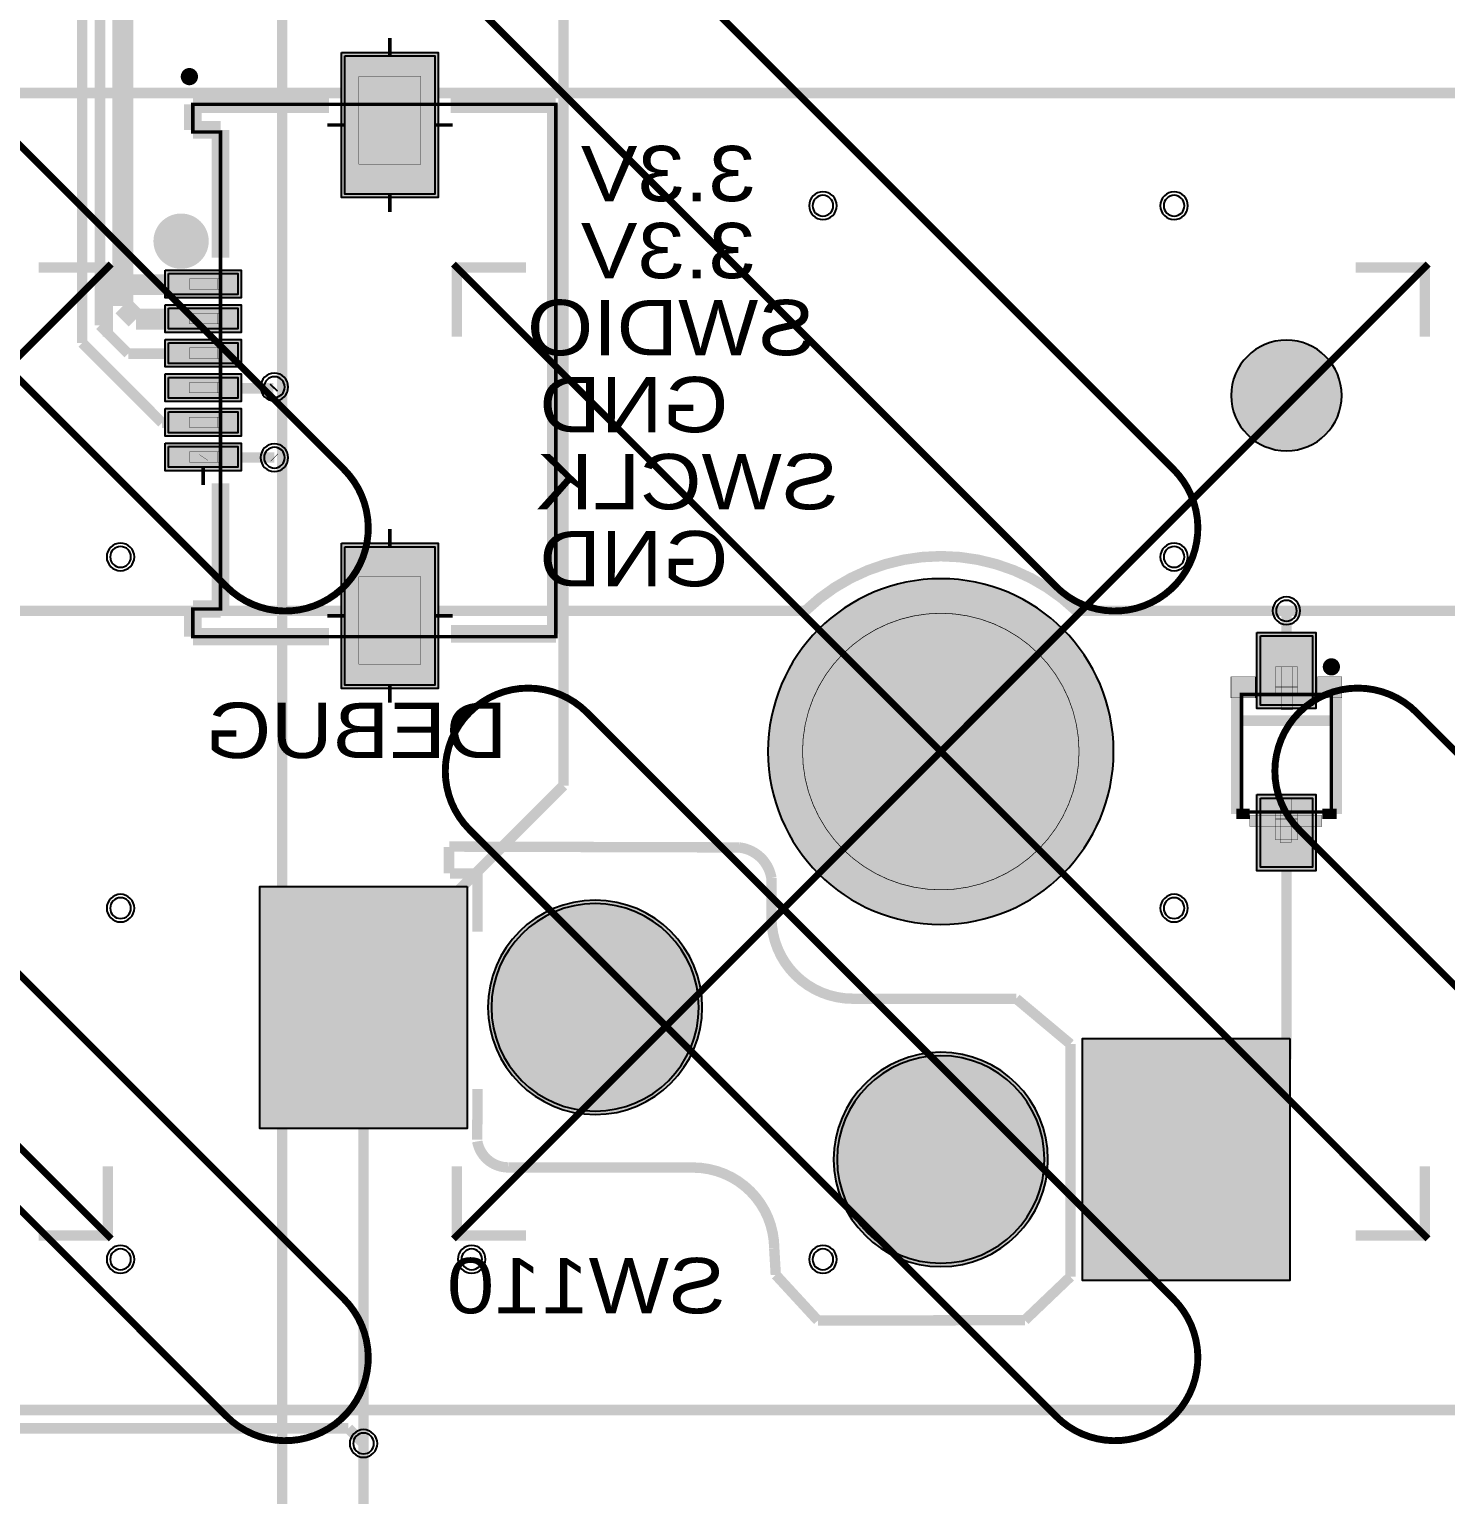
# Model space of a CAD drawing. Header units: millimetres. Extents: x -3 to 238, y -92 to 6.
# Drawn here: x 186.84 to 207.33, y -49.32 to -28.13 of the extents above; entities that cross this region are included whole.
import ezdxf
from ezdxf.enums import TextEntityAlignment as Align

# ---------------------------------------------------------------- set-up
doc = ezdxf.new("R2010")
doc.units = ezdxf.units.MM
doc.header["$MEASUREMENT"] = 0
for name, color, linetype, true_color in [('Bottom-Layer', 7, 'Continuous', 0x0000ff), ('Bottom-Paste-Mask-Layer', 7, 'Continuous', 0x800000), ('Bottom-Silkscreen-Layer', 7, 'Continuous', 0x66cc33), ('Bottom-Solder-Mask-Layer', 7, 'Continuous', 0xaa00ff), ('Component-Marking-Layer', 7, 'Continuous', 0x66ffcc), ('Component-Shape-Layer', 7, 'Continuous', 0x00cccc), ('Document-Layer', 7, 'Continuous', 0xffffff), ('F.Adhes', 7, 'Continuous', 0x9069e9), ('Hole-Layer', 7, 'Continuous', 0x222222), ('Multi-Layer', 7, 'Continuous', 0xc0c0c0), ('Pin-Floating-Layer', 7, 'Continuous', 0xff99ff), ('Pin-Soldering-Layer', 7, 'Continuous', 0xcc9999), ('Top-Layer', 7, 'Continuous', 0xff0000), ('Top-Paste-Mask-Layer', 7, 'Continuous', 0x808080), ('Top-Solder-Mask-Layer', 7, 'Continuous', 0x800080)]:
    doc.layers.add(name, color=color, linetype=linetype, true_color=true_color)
doc.styles.get("Standard").update_dxf_attribs({"font": 'arial.ttf'})

msp = doc.modelspace()

# ---------------------------------------------------------------- hatches: boundary and pattern name
at = {"layer": 'Bottom-Layer'}
for points in [[(191.406, -28.513), (192.706, -28.513), (192.706, -30.513), (191.406, -30.513)], [(188.856, -31.663), (189.856, -31.663), (189.856, -31.963), (188.856, -31.963)], [(188.856, -32.163), (189.856, -32.163), (189.856, -32.463), (188.856, -32.463)], [(204.225, -33.425, 1), (205.825, -33.425, 1)], [(188.856, -32.663), (189.856, -32.663), (189.856, -32.963), (188.856, -32.963)], [(188.856, -33.163), (189.856, -33.163), (189.856, -33.463), (188.856, -33.463)], [(188.856, -33.663), (189.856, -33.663), (189.856, -33.963), (188.856, -33.963)], [(188.856, -34.163), (189.856, -34.163), (189.856, -34.463), (188.856, -34.463)], [(191.406, -35.613), (192.706, -35.613), (192.706, -37.613), (191.406, -37.613)], [(197.525, -38.575, 1), (202.525, -38.575, 1)], [(204.65, -36.902), (205.4, -36.902), (205.4, -37.902), (204.65, -37.902)], [(204.65, -39.248), (205.4, -39.248), (205.4, -40.248), (204.65, -40.248)], [(193.175, -40.525), (193.175, -44.025), (190.175, -44.025), (190.175, -40.525)], [(193.475, -42.275, 1), (196.575, -42.275, 1)], [(205.075, -42.725), (205.075, -46.225), (202.075, -46.225), (202.075, -42.725)], [(198.475, -44.475, 1), (201.575, -44.475, 1)]]:
    msp.add_hatch(color=256, dxfattribs=at).paths.add_polyline_path(points)
at = {"layer": 'Bottom-Paste-Mask-Layer'}
for points in [[(191.406, -28.513), (192.706, -28.513), (192.706, -30.513), (191.406, -30.513)], [(188.856, -31.663), (189.856, -31.663), (189.856, -31.963), (188.856, -31.963)], [(188.856, -32.163), (189.856, -32.163), (189.856, -32.463), (188.856, -32.463)], [(204.225, -33.425, 1), (205.825, -33.425, 1)], [(188.856, -32.663), (189.856, -32.663), (189.856, -32.963), (188.856, -32.963)], [(188.856, -33.163), (189.856, -33.163), (189.856, -33.463), (188.856, -33.463)], [(188.856, -33.663), (189.856, -33.663), (189.856, -33.963), (188.856, -33.963)], [(188.856, -34.163), (189.856, -34.163), (189.856, -34.463), (188.856, -34.463)], [(191.406, -35.613), (192.706, -35.613), (192.706, -37.613), (191.406, -37.613)], [(197.525, -38.575, 1), (202.525, -38.575, 1)], [(204.65, -36.902), (205.4, -36.902), (205.4, -37.902), (204.65, -37.902)], [(204.65, -39.248), (205.4, -39.248), (205.4, -40.248), (204.65, -40.248)], [(193.175, -40.525), (193.175, -44.025), (190.175, -44.025), (190.175, -40.525)], [(193.475, -42.275, 1), (196.575, -42.275, 1)], [(205.075, -42.725), (205.075, -46.225), (202.075, -46.225), (202.075, -42.725)], [(198.475, -44.475, 1), (201.575, -44.475, 1)]]:
    msp.add_hatch(color=256, dxfattribs=at).paths.add_polyline_path(points)
at = {"layer": 'Bottom-Silkscreen-Layer'}
for points in [[(204.223, -37.8), (204.575, -37.8), (204.575, -37.495), (204.223, -37.495)], [(204.223, -37.8), (204.575, -37.8), (204.575, -37.495), (204.223, -37.495)], [(205.828, -37.8), (205.475, -37.8), (205.475, -37.495), (205.828, -37.495)], [(205.828, -37.8), (205.475, -37.8), (205.475, -37.495), (205.828, -37.495)]]:
    msp.add_hatch(color=256, dxfattribs=at).paths.add_polyline_path(points)
at = {"layer": 'Bottom-Solder-Mask-Layer'}
for points in [[(191.356, -28.463), (192.756, -28.463), (192.756, -30.563), (191.356, -30.563)], [(188.806, -31.613), (189.906, -31.613), (189.906, -32.013), (188.806, -32.013)], [(188.806, -32.113), (189.906, -32.113), (189.906, -32.513), (188.806, -32.513)], [(188.806, -32.613), (189.906, -32.613), (189.906, -33.013), (188.806, -33.013)], [(204.225, -33.425, 1), (205.825, -33.425, 1)], [(188.806, -33.113), (189.906, -33.113), (189.906, -33.513), (188.806, -33.513)], [(188.806, -33.613), (189.906, -33.613), (189.906, -34.013), (188.806, -34.013)], [(188.806, -34.113), (189.906, -34.113), (189.906, -34.513), (188.806, -34.513)], [(191.356, -35.563), (192.756, -35.563), (192.756, -37.663), (191.356, -37.663)], [(197.525, -38.575, 1), (202.525, -38.575, 1)], [(204.599, -36.851), (205.451, -36.851), (205.451, -37.953), (204.599, -37.953)], [(204.599, -39.197), (205.451, -39.197), (205.451, -40.299), (204.599, -40.299)], [(193.175, -40.525), (193.175, -44.025), (190.175, -44.025), (190.175, -40.525)], [(193.475, -42.275, 1), (196.575, -42.275, 1)], [(205.075, -42.725), (205.075, -46.225), (202.075, -46.225), (202.075, -42.725)], [(198.475, -44.475, 1), (201.575, -44.475, 1)]]:
    msp.add_hatch(color=256, dxfattribs=at).paths.add_polyline_path(points)
at = {"layer": 'Component-Marking-Layer'}
for points in [[(189.096, -28.813, 1), (189.216, -28.813, 1)], [(189.096, -28.813, 1), (189.216, -28.813, 1)], [(205.615, -37.35, 1), (205.735, -37.35, 1)], [(205.615, -37.35, 1), (205.735, -37.35, 1)]]:
    msp.add_hatch(color=256, dxfattribs=at).paths.add_polyline_path(points)
at = {"layer": 'Document-Layer'}
for points in [[(204.955, -37.35), (205.111, -37.35), (205.111, -37.974), (204.955, -37.974)], [(204.955, -37.35), (205.111, -37.35), (205.111, -37.974), (204.955, -37.974)], [(204.935, -39.89), (205.091, -39.89), (205.091, -39.266), (204.935, -39.266)], [(204.935, -39.89), (205.091, -39.89), (205.091, -39.266), (204.935, -39.266)], [(204.495, -39.658), (205.535, -39.658), (205.535, -39.502), (204.495, -39.502)], [(204.495, -39.658), (205.535, -39.658), (205.535, -39.502), (204.495, -39.502)]]:
    msp.add_hatch(color=256, dxfattribs=at).paths.add_polyline_path(points)
at = {"layer": 'Hole-Layer'}
for points in [[(204.225, -33.425, 1), (205.825, -33.425, 1)], [(197.525, -38.575, 1), (202.525, -38.575, 1)], [(193.525, -42.275, 1), (196.525, -42.275, 1)], [(198.525, -44.475, 1), (201.525, -44.475, 1)]]:
    msp.add_hatch(color=256, dxfattribs=at).paths.add_polyline_path(points)
at = {"layer": 'Multi-Layer'}
for points in [[(204.225, -33.425, 1), (205.825, -33.425, 1)], [(204.225, -33.425, 1), (205.825, -33.425, 1)], [(204.225, -33.425, 1), (205.825, -33.425, 1)], [(197.525, -38.575, 1), (202.525, -38.575, 1)], [(197.525, -38.575, 1), (202.525, -38.575, 1)], [(197.525, -38.575, 1), (202.525, -38.575, 1)], [(193.475, -42.275, 1), (196.575, -42.275, 1)], [(193.475, -42.275, 1), (196.575, -42.275, 1)], [(193.475, -42.275, 1), (196.575, -42.275, 1)], [(198.475, -44.475, 1), (201.575, -44.475, 1)], [(198.475, -44.475, 1), (201.575, -44.475, 1)], [(198.475, -44.475, 1), (201.575, -44.475, 1)]]:
    msp.add_hatch(color=256, dxfattribs=at).paths.add_polyline_path(points)
at = {"layer": 'Pin-Floating-Layer'}
for points in [[(189.156, -31.738), (189.156, -31.888), (189.611, -31.888), (189.611, -31.738)], [(189.156, -31.738), (189.156, -31.888), (189.611, -31.888), (189.611, -31.738)], [(189.156, -32.238), (189.156, -32.388), (189.611, -32.388), (189.611, -32.238)], [(189.156, -32.238), (189.156, -32.388), (189.611, -32.388), (189.611, -32.238)], [(189.156, -32.738), (189.156, -32.888), (189.611, -32.888), (189.611, -32.738)], [(189.156, -32.738), (189.156, -32.888), (189.611, -32.888), (189.611, -32.738)], [(189.156, -33.238), (189.156, -33.388), (189.611, -33.388), (189.611, -33.238)], [(189.156, -33.238), (189.156, -33.388), (189.611, -33.388), (189.611, -33.238)], [(189.156, -33.738), (189.156, -33.888), (189.611, -33.888), (189.611, -33.738)], [(189.156, -33.738), (189.156, -33.888), (189.611, -33.888), (189.611, -33.738)], [(189.156, -34.238), (189.156, -34.388), (189.611, -34.388), (189.611, -34.238)], [(189.156, -34.238), (189.156, -34.388), (189.611, -34.388), (189.611, -34.238)], [(204.865, -37.76), (205.186, -37.76), (205.186, -37.64), (204.865, -37.64)], [(204.865, -37.76), (205.186, -37.76), (205.186, -37.64), (204.865, -37.64)], [(204.865, -39.56), (205.186, -39.56), (205.186, -39.44), (204.865, -39.44)], [(204.865, -39.56), (205.186, -39.56), (205.186, -39.44), (204.865, -39.44)]]:
    msp.add_hatch(color=256, dxfattribs=at).paths.add_polyline_path(points)
at = {"layer": 'Pin-Soldering-Layer'}
for points in [[(191.606, -28.813), (191.606, -30.078), (192.506, -30.078), (192.506, -28.813)], [(191.606, -28.813), (191.606, -30.078), (192.506, -30.078), (192.506, -28.813)], [(189.156, -31.738), (189.156, -31.888), (189.556, -31.888), (189.556, -31.738)], [(189.156, -31.738), (189.156, -31.888), (189.556, -31.888), (189.556, -31.738)], [(189.156, -32.238), (189.156, -32.388), (189.556, -32.388), (189.556, -32.238)], [(189.156, -32.238), (189.156, -32.388), (189.556, -32.388), (189.556, -32.238)], [(189.156, -32.738), (189.156, -32.888), (189.556, -32.888), (189.556, -32.738)], [(189.156, -32.738), (189.156, -32.888), (189.556, -32.888), (189.556, -32.738)], [(189.156, -33.238), (189.156, -33.388), (189.556, -33.388), (189.556, -33.238)], [(189.156, -33.238), (189.156, -33.388), (189.556, -33.388), (189.556, -33.238)], [(189.156, -33.738), (189.156, -33.888), (189.556, -33.888), (189.556, -33.738)], [(189.156, -33.738), (189.156, -33.888), (189.556, -33.888), (189.556, -33.738)], [(189.156, -34.238), (189.156, -34.388), (189.556, -34.388), (189.556, -34.238)], [(189.156, -34.238), (189.156, -34.388), (189.556, -34.388), (189.556, -34.238)], [(191.606, -36.048), (191.606, -37.313), (192.506, -37.313), (192.506, -36.048)], [(191.606, -36.048), (191.606, -37.313), (192.506, -37.313), (192.506, -36.048)], [(204.865, -37.65), (205.186, -37.65), (205.186, -37.35), (204.865, -37.35)], [(204.865, -37.65), (205.186, -37.65), (205.186, -37.35), (204.865, -37.35)], [(204.865, -39.85), (205.186, -39.85), (205.186, -39.55), (204.865, -39.55)], [(204.865, -39.85), (205.186, -39.85), (205.186, -39.55), (204.865, -39.55)]]:
    msp.add_hatch(color=256, dxfattribs=at).paths.add_polyline_path(points)
at = {"layer": 'Top-Layer'}
for points in [[(204.225, -33.425, 1), (205.825, -33.425, 1)], [(197.525, -38.575, 1), (202.525, -38.575, 1)], [(193.475, -42.275, 1), (196.575, -42.275, 1)], [(198.475, -44.475, 1), (201.575, -44.475, 1)]]:
    msp.add_hatch(color=256, dxfattribs=at).paths.add_polyline_path(points)
at = {"layer": 'Top-Paste-Mask-Layer'}
for points in [[(204.225, -33.425, 1), (205.825, -33.425, 1)], [(197.525, -38.575, 1), (202.525, -38.575, 1)], [(193.475, -42.275, 1), (196.575, -42.275, 1)], [(198.475, -44.475, 1), (201.575, -44.475, 1)]]:
    msp.add_hatch(color=256, dxfattribs=at).paths.add_polyline_path(points)
at = {"layer": 'Top-Solder-Mask-Layer'}
for points in [[(204.225, -33.425, 1), (205.825, -33.425, 1)], [(197.525, -38.575, 1), (202.525, -38.575, 1)], [(193.475, -42.275, 1), (196.575, -42.275, 1)], [(198.475, -44.475, 1), (201.575, -44.475, 1)]]:
    msp.add_hatch(color=256, dxfattribs=at).paths.add_polyline_path(points)

# ---------------------------------------------------------------- linework, layer by layer
at = {"layer": 'Bottom-Layer'}
for points, const_width in [([(187.862, -32.411), (187.862, -16.608)], 0.152), ([(187.605, -32.664), (187.605, -17.024)], 0.152), ([(188.193, -17.136), (188.193, -31.821)], 0.3), ([(194.568, -39.067), (194.568, -26.418)], 0.152), ([(192.056, -28.515), (192.056, -28.256)], 0.0508), ([(191.409, -29.513), (191.15, -29.513)], 0.0508), ([(192.704, -29.513), (192.963, -29.513)], 0.0508), ([(192.056, -30.51), (192.056, -30.769)], 0.0508), ([(189.365, -31.821), (188.193, -31.821)], 0.3), ([(188.193, -32.13), (188.193, -31.821)], 0.3), ([(188.383, -32.321), (188.193, -32.13)], 0.3), ([(189.365, -32.321), (188.383, -32.321)], 0.3), ([(188.271, -32.821), (187.862, -32.411)], 0.152), ([(188.761, -33.821), (187.605, -32.664)], 0.152), ([(189.365, -32.821), (188.271, -32.821)], 0.152), ([(189.365, -33.321), (190.369, -33.321)], 0.152), ([(190.369, -33.321), (190.386, -33.303)], 0.152), ([(189.365, -33.821), (188.761, -33.821)], 0.152), ([(189.365, -34.321), (189.363, -34.324)], 0.152), ([(189.365, -34.321), (190.383, -34.321)], 0.152), ([(190.383, -34.321), (190.386, -34.324)], 0.152), ([(189.356, -34.46), (189.356, -34.719)], 0.0508), ([(192.056, -35.615), (192.056, -35.356)], 0.0508), ([(191.409, -36.613), (191.15, -36.613)], 0.0508), ([(192.704, -36.613), (192.963, -36.613)], 0.0508), ([(205.025, -37.402), (205.025, -36.539)], 0.152), ([(192.056, -37.61), (192.056, -37.869)], 0.0508), ([(191.675, -41.959), (194.568, -39.067)], 0.152), ([(205.025, -39.748), (205.025, -43.025)], 0.152), ([(191.675, -42.275), (191.675, -41.959)], 0.152), ([(191.675, -48.583), (191.675, -42.275)], 0.152), ([(205.025, -43.025), (203.575, -44.475)], 0.152), ([(191.675, -61.325), (191.675, -48.583)], 0.152)]:
    msp.add_lwpolyline(points, dxfattribs=dict(at, const_width=const_width))
for points in [[(191.406, -28.513), (192.706, -28.513), (192.706, -30.513), (191.406, -30.513)], [(188.856, -31.663), (189.856, -31.663), (189.856, -31.963), (188.856, -31.963)], [(188.856, -32.163), (189.856, -32.163), (189.856, -32.463), (188.856, -32.463)], [(188.856, -32.663), (189.856, -32.663), (189.856, -32.963), (188.856, -32.963)], [(188.856, -33.163), (189.856, -33.163), (189.856, -33.463), (188.856, -33.463)], [(188.856, -33.663), (189.856, -33.663), (189.856, -33.963), (188.856, -33.963)], [(188.856, -34.163), (189.856, -34.163), (189.856, -34.463), (188.856, -34.463)], [(191.406, -35.613), (192.706, -35.613), (192.706, -37.613), (191.406, -37.613)], [(204.65, -36.902), (205.4, -36.902), (205.4, -37.902), (204.65, -37.902)], [(204.65, -39.248), (205.4, -39.248), (205.4, -40.248), (204.65, -40.248)], [(193.175, -40.525), (193.175, -44.025), (190.175, -44.025), (190.175, -40.525)], [(205.075, -42.725), (205.075, -46.225), (202.075, -46.225), (202.075, -42.725)]]:
    msp.add_lwpolyline(points, close=True, dxfattribs=at)
msp.add_lwpolyline([(204.225, -33.425, 1), (205.825, -33.425), (205.825, -33.425, 1), (204.225, -33.425)], format="xyb", dxfattribs=at)
for points in [[(197.525, -38.575, 1), (202.525, -38.575, 1)], [(193.475, -42.275, 1), (196.575, -42.275, 1)], [(198.475, -44.475, 1), (201.575, -44.475, 1)]]:
    msp.add_lwpolyline(points, format="xyb", close=True, dxfattribs=at)
at = {"layer": 'Bottom-Paste-Mask-Layer'}
for points in [[(191.406, -28.513), (192.706, -28.513), (192.706, -30.513), (191.406, -30.513)], [(188.856, -31.663), (189.856, -31.663), (189.856, -31.963), (188.856, -31.963)], [(188.856, -32.163), (189.856, -32.163), (189.856, -32.463), (188.856, -32.463)], [(188.856, -32.663), (189.856, -32.663), (189.856, -32.963), (188.856, -32.963)], [(188.856, -33.163), (189.856, -33.163), (189.856, -33.463), (188.856, -33.463)], [(188.856, -33.663), (189.856, -33.663), (189.856, -33.963), (188.856, -33.963)], [(188.856, -34.163), (189.856, -34.163), (189.856, -34.463), (188.856, -34.463)], [(191.406, -35.613), (192.706, -35.613), (192.706, -37.613), (191.406, -37.613)], [(204.65, -36.902), (205.4, -36.902), (205.4, -37.902), (204.65, -37.902)], [(204.65, -39.248), (205.4, -39.248), (205.4, -40.248), (204.65, -40.248)], [(193.175, -40.525), (193.175, -44.025), (190.175, -44.025), (190.175, -40.525)], [(205.075, -42.725), (205.075, -46.225), (202.075, -46.225), (202.075, -42.725)]]:
    msp.add_lwpolyline(points, close=True, dxfattribs=at)
msp.add_lwpolyline([(204.225, -33.425, 1), (205.825, -33.425), (205.825, -33.425, 1), (204.225, -33.425)], format="xyb", dxfattribs=at)
for points in [[(197.525, -38.575, 1), (202.525, -38.575, 1)], [(193.475, -42.275, 1), (196.575, -42.275, 1)], [(198.475, -44.475, 1), (201.575, -44.475, 1)]]:
    msp.add_lwpolyline(points, format="xyb", close=True, dxfattribs=at)
at = {"layer": 'Bottom-Silkscreen-Layer'}
for points, const_width in [([(189.206, -29.583), (189.206, -29.213)], 0.254), ([(189.206, -29.213), (191.175, -29.213)], 0.254), ([(189.206, -29.583), (189.206, -29.213)], 0.254), ([(189.206, -29.213), (191.175, -29.213)], 0.254), ([(192.937, -29.213), (194.456, -29.213)], 0.254), ([(192.937, -29.213), (194.456, -29.213)], 0.254), ([(194.457, -29.214), (194.457, -36.872)], 0.254), ([(194.457, -29.214), (194.457, -36.872)], 0.254), ([(189.606, -29.583), (189.206, -29.583)], 0.254), ([(189.606, -29.583), (189.206, -29.583)], 0.254), ([(189.606, -31.001), (189.606, -29.583)], 0.254), ([(189.606, -31.001), (189.606, -29.583)], 0.254), ([(189.606, -31.432), (189.606, -31.001)], 0.254), ([(189.606, -31.432), (189.606, -31.001)], 0.254), ([(189.606, -35.094), (189.606, -34.694)], 0.254), ([(189.606, -35.094), (189.606, -34.694)], 0.254), ([(189.606, -36.513), (189.606, -35.094)], 0.254), ([(189.606, -36.513), (189.606, -35.094)], 0.254), ([(189.206, -36.913), (189.206, -36.513)], 0.254), ([(189.206, -36.513), (189.606, -36.513)], 0.254), ([(189.206, -36.913), (189.206, -36.513)], 0.254), ([(189.206, -36.513), (189.606, -36.513)], 0.254), ([(191.175, -36.913), (189.206, -36.913)], 0.254), ([(191.175, -36.913), (189.206, -36.913)], 0.254), ([(194.457, -36.872), (192.938, -36.872)], 0.254), ([(194.457, -36.872), (192.938, -36.872)], 0.254), ([(204.299, -37.724), (204.299, -39.476)], 0.152), ([(204.299, -37.724), (204.299, -39.476)], 0.152), ([(205.752, -37.724), (205.752, -39.476)], 0.152), ([(205.752, -37.724), (205.752, -39.476)], 0.152), ([(204.299, -38.128), (205.752, -38.128)], 0.152), ([(204.299, -38.128), (205.752, -38.128)], 0.152), ([(204.299, -39.476), (204.495, -39.476)], 0.152), ([(204.299, -39.476), (204.495, -39.476)], 0.152), ([(205.752, -39.476), (205.545, -39.476)], 0.152), ([(205.752, -39.476), (205.545, -39.476)], 0.152), ([(192.911, -40.337), (192.911, -39.954)], 0.15), ([(192.911, -40.337), (192.911, -39.954)], 0.15), ([(197.104, -39.962), (192.917, -39.95)], 0.15), ([(197.104, -39.962), (192.917, -39.95)], 0.15), ([(193.309, -40.337), (192.927, -40.337)], 0.15), ([(193.309, -40.337), (192.927, -40.337)], 0.15), ([(193.325, -40.337), (193.325, -41.181)], 0.15), ([(193.325, -40.337), (193.325, -41.181)], 0.15), ([(197.575, -40.404), (197.575, -40.975)], 0.15), ([(197.575, -40.404), (197.575, -40.975)], 0.15), ([(201.116, -42.15), (198.75, -42.15)], 0.15), ([(201.116, -42.15), (198.75, -42.15)], 0.15), ([(201.9, -42.806), (201.116, -42.15)], 0.15), ([(201.9, -42.806), (201.116, -42.15)], 0.15), ([(201.9, -42.806), (201.9, -46.171)], 0.15), ([(201.9, -42.806), (201.9, -46.171)], 0.15), ([(193.325, -43.455), (193.319, -44.188)], 0.15), ([(193.325, -43.455), (193.319, -44.188)], 0.15), ([(196.441, -44.592), (193.777, -44.59)], 0.15), ([(196.441, -44.592), (193.777, -44.59)], 0.15), ([(197.616, -45.767), (197.638, -46.144)], 0.15), ([(197.616, -45.767), (197.638, -46.144)], 0.15), ([(197.638, -46.144), (198.247, -46.805)], 0.15), ([(197.638, -46.144), (198.247, -46.805)], 0.15), ([(201.241, -46.8), (201.9, -46.171)], 0.15), ([(201.241, -46.8), (201.9, -46.171)], 0.15), ([(201.241, -46.8), (198.247, -46.805)], 0.15), ([(201.241, -46.8), (198.247, -46.805)], 0.15)]:
    msp.add_lwpolyline(points, dxfattribs=dict(at, const_width=const_width))
at = {"layer": 'Bottom-Silkscreen-Layer', "const_width": 0.254}
msp.add_lwpolyline([(188.814, -31.183, 1), (189.258, -31.183, 1)], format="xyb", close=True, dxfattribs=at)
msp.add_lwpolyline([(188.814, -31.183, 1), (189.258, -31.183, 1)], format="xyb", close=True, dxfattribs=at)
at = {"layer": 'Bottom-Silkscreen-Layer', "const_width": 0.00508}
for points in [[(204.223, -37.8), (204.575, -37.8), (204.575, -37.495), (204.223, -37.495)], [(204.223, -37.8), (204.575, -37.8), (204.575, -37.495), (204.223, -37.495)], [(205.828, -37.8), (205.475, -37.8), (205.475, -37.495), (205.828, -37.495)], [(205.828, -37.8), (205.475, -37.8), (205.475, -37.495), (205.828, -37.495)]]:
    msp.add_lwpolyline(points, close=True, dxfattribs=at)
at = {"layer": 'Bottom-Silkscreen-Layer', "const_width": 0.15}
for points in [[(197.104, -39.962, -0.338), (197.575, -40.404)], [(197.104, -39.962, -0.338), (197.575, -40.404)], [(198.75, -42.15, -0.414), (197.575, -40.975)], [(198.75, -42.15, -0.414), (197.575, -40.975)], [(193.777, -44.59, -0.369), (193.32, -44.214)], [(193.777, -44.59, -0.369), (193.32, -44.214)], [(196.441, -44.592, -0.414), (197.616, -45.767)], [(196.441, -44.592, -0.414), (197.616, -45.767)]]:
    msp.add_lwpolyline(points, format="xyb", dxfattribs=at)
at = {"layer": 'Bottom-Solder-Mask-Layer'}
for points in [[(191.356, -28.463), (192.756, -28.463), (192.756, -30.563), (191.356, -30.563)], [(188.806, -31.613), (189.906, -31.613), (189.906, -32.013), (188.806, -32.013)], [(188.806, -32.113), (189.906, -32.113), (189.906, -32.513), (188.806, -32.513)], [(188.806, -32.613), (189.906, -32.613), (189.906, -33.013), (188.806, -33.013)], [(188.806, -33.113), (189.906, -33.113), (189.906, -33.513), (188.806, -33.513)], [(188.806, -33.613), (189.906, -33.613), (189.906, -34.013), (188.806, -34.013)], [(188.806, -34.113), (189.906, -34.113), (189.906, -34.513), (188.806, -34.513)], [(191.356, -35.563), (192.756, -35.563), (192.756, -37.663), (191.356, -37.663)], [(204.599, -36.851), (205.451, -36.851), (205.451, -37.953), (204.599, -37.953)], [(204.599, -39.197), (205.451, -39.197), (205.451, -40.299), (204.599, -40.299)], [(193.175, -40.525), (193.175, -44.025), (190.175, -44.025), (190.175, -40.525)], [(205.075, -42.725), (205.075, -46.225), (202.075, -46.225), (202.075, -42.725)]]:
    msp.add_lwpolyline(points, close=True, dxfattribs=at)
msp.add_lwpolyline([(204.225, -33.425, 1), (205.825, -33.425), (205.825, -33.425, 1), (204.225, -33.425)], format="xyb", dxfattribs=at)
for points in [[(197.525, -38.575, 1), (202.525, -38.575, 1)], [(193.475, -42.275, 1), (196.575, -42.275, 1)], [(198.475, -44.475, 1), (201.575, -44.475, 1)]]:
    msp.add_lwpolyline(points, format="xyb", close=True, dxfattribs=at)
at = {"layer": 'Component-Marking-Layer', "const_width": 0.129}
for points in [[(189.096, -28.813, 1), (189.216, -28.813, 1)], [(189.096, -28.813, 1), (189.216, -28.813, 1)], [(205.615, -37.35, 1), (205.735, -37.35, 1)], [(205.615, -37.35, 1), (205.735, -37.35, 1)]]:
    msp.add_lwpolyline(points, format="xyb", close=True, dxfattribs=at)
at = {"layer": 'Component-Shape-Layer', "const_width": 0.0508}
for points in [[(194.456, -29.213), (189.206, -29.213), (189.206, -29.613), (189.606, -29.613), (189.606, -36.513), (189.206, -36.513), (189.206, -36.913), (194.456, -36.913)], [(194.456, -29.213), (189.206, -29.213), (189.206, -29.613), (189.606, -29.613), (189.606, -36.513), (189.206, -36.513), (189.206, -36.913), (194.456, -36.913)], [(204.375, -39.45), (205.675, -39.45), (205.675, -37.75), (204.375, -37.75)], [(204.375, -39.45), (205.675, -39.45), (205.675, -37.75), (204.375, -37.75)]]:
    msp.add_lwpolyline(points, close=True, dxfattribs=at)
at = {"layer": 'Document-Layer'}
for points, const_width in [([(190.5, -10), (190.5, -29.05)], 0.15), ([(190.5, -29.05), (190.5, -10)], 0.15), ([(190.5, -10), (190.5, -29.05)], 0.15), ([(190.5, -29.05), (190.5, -10)], 0.15), ([(190.5, -29.05), (171.45, -29.05)], 0.15), ([(171.45, -29.05), (190.5, -29.05)], 0.15), ([(190.5, -29.05), (171.45, -29.05)], 0.15), ([(171.45, -29.05), (190.5, -29.05)], 0.15), ([(209.55, -29.05), (190.5, -29.05)], 0.15), ([(190.5, -29.05), (190.5, -48.1)], 0.15), ([(190.5, -29.05), (209.55, -29.05)], 0.15), ([(190.5, -48.1), (190.5, -29.05)], 0.15), ([(209.55, -29.05), (190.5, -29.05)], 0.15), ([(190.5, -29.05), (190.5, -48.1)], 0.15), ([(190.5, -29.05), (209.55, -29.05)], 0.15), ([(190.5, -48.1), (190.5, -29.05)], 0.15), ([(173.925, -45.624), (188.024, -31.524)], 0.1), ([(173.925, -31.524), (188.024, -45.624)], 0.1), ([(187.975, -31.575), (186.975, -31.575)], 0.15), ([(187.975, -31.575), (186.975, -31.575)], 0.15), ([(187.975, -31.575), (187.975, -32.575)], 0.15), ([(187.975, -31.575), (187.975, -32.575)], 0.15), ([(192.975, -45.624), (207.074, -31.524)], 0.1), ([(192.975, -31.524), (207.074, -45.624)], 0.1), ([(193.025, -31.575), (194.025, -31.575)], 0.15), ([(193.025, -32.575), (193.025, -31.575)], 0.15), ([(193.025, -31.575), (194.025, -31.575)], 0.15), ([(193.025, -32.575), (193.025, -31.575)], 0.15), ([(207.025, -31.575), (206.025, -31.575)], 0.15), ([(207.025, -31.575), (206.025, -31.575)], 0.15), ([(207.025, -31.575), (207.025, -32.575)], 0.15), ([(207.025, -31.575), (207.025, -32.575)], 0.15), ([(187.975, -45.575), (187.975, -44.575)], 0.15), ([(187.975, -45.575), (187.975, -44.575)], 0.15), ([(193.025, -44.575), (193.025, -45.575)], 0.15), ([(193.025, -44.575), (193.025, -45.575)], 0.15), ([(207.025, -45.575), (207.025, -44.575)], 0.15), ([(207.025, -45.575), (207.025, -44.575)], 0.15), ([(186.975, -45.575), (187.975, -45.575)], 0.15), ([(186.975, -45.575), (187.975, -45.575)], 0.15), ([(193.025, -45.575), (194.025, -45.575)], 0.15), ([(193.025, -45.575), (194.025, -45.575)], 0.15), ([(206.025, -45.575), (207.025, -45.575)], 0.15), ([(206.025, -45.575), (207.025, -45.575)], 0.15), ([(190.5, -48.1), (171.45, -48.1)], 0.15), ([(171.45, -48.1), (190.5, -48.1)], 0.15), ([(190.5, -48.1), (171.45, -48.1)], 0.15), ([(171.45, -48.1), (190.5, -48.1)], 0.15), ([(209.55, -48.1), (190.5, -48.1)], 0.15), ([(190.5, -48.1), (190.5, -67.15)], 0.15), ([(190.5, -48.1), (209.55, -48.1)], 0.15), ([(190.5, -67.15), (190.5, -48.1)], 0.15), ([(209.55, -48.1), (190.5, -48.1)], 0.15), ([(190.5, -48.1), (190.5, -67.15)], 0.15), ([(190.5, -48.1), (209.55, -48.1)], 0.15), ([(190.5, -67.15), (190.5, -48.1)], 0.15)]:
    msp.add_lwpolyline(points, dxfattribs=dict(at, const_width=const_width))
for points, const_width in [([(191.392, -34.494), (182.906, -26.009, 1), (181.209, -27.706), (189.694, -36.191, 1)], 0.1), ([(203.392, -34.494), (194.906, -26.009, 1), (193.209, -27.706), (201.694, -36.191, 1)], 0.1), ([(188.836, -31.193, 1), (189.236, -31.193, 1)], 0.4), ([(188.836, -31.193, 1), (189.236, -31.193, 1)], 0.4), ([(191.392, -46.494), (182.906, -38.009, 1), (181.209, -39.706), (189.694, -48.191, 1)], 0.1), ([(203.392, -46.494), (194.906, -38.009, 1), (193.209, -39.706), (201.694, -48.191, 1)], 0.1), ([(215.392, -46.494), (206.906, -38.009, 1), (205.209, -39.706), (213.694, -48.191, 1)], 0.1)]:
    msp.add_lwpolyline(points, format="xyb", close=True, dxfattribs=dict(at, const_width=const_width))
at = {"layer": 'Document-Layer', "const_width": 0.01}
msp.add_lwpolyline([(198.025, -38.575, 1), (202.025, -38.575), (202.025, -38.575, 1), (198.025, -38.575)], format="xyb", dxfattribs=at)
msp.add_lwpolyline([(198.025, -38.575, 1), (202.025, -38.575), (202.025, -38.575, 1), (198.025, -38.575)], format="xyb", dxfattribs=at)
at = {"layer": 'Document-Layer', "const_width": 0.00508}
for points in [[(204.955, -37.35), (205.111, -37.35), (205.111, -37.974), (204.955, -37.974)], [(204.955, -37.35), (205.111, -37.35), (205.111, -37.974), (204.955, -37.974)], [(204.935, -39.89), (205.091, -39.89), (205.091, -39.266), (204.935, -39.266)], [(204.935, -39.89), (205.091, -39.89), (205.091, -39.266), (204.935, -39.266)], [(204.495, -39.658), (205.535, -39.658), (205.535, -39.502), (204.495, -39.502)], [(204.495, -39.658), (205.535, -39.658), (205.535, -39.502), (204.495, -39.502)]]:
    msp.add_lwpolyline(points, close=True, dxfattribs=at)
at = {"layer": 'F.Adhes', "const_width": 0.15}
for points in [[(187.975, -45.575), (187.975, -44.575)], [(187.975, -45.575), (187.975, -44.575)], [(187.975, -45.575), (187.975, -44.575)], [(187.975, -45.575), (187.975, -44.575)], [(193.025, -44.575), (193.025, -45.575)], [(193.025, -45.575), (193.025, -44.575)], [(193.025, -44.575), (193.025, -45.575)], [(193.025, -45.575), (193.025, -44.575)], [(207.025, -45.575), (207.025, -44.575)], [(207.025, -45.575), (207.025, -44.575)], [(207.025, -45.575), (207.025, -44.575)], [(207.025, -45.575), (207.025, -44.575)], [(186.975, -45.575), (187.975, -45.575)], [(186.975, -45.575), (187.975, -45.575)], [(186.975, -45.575), (187.975, -45.575)], [(186.975, -45.575), (187.975, -45.575)], [(193.025, -45.575), (194.025, -45.575)], [(194.025, -45.575), (193.025, -45.575)], [(193.025, -45.575), (194.025, -45.575)], [(194.025, -45.575), (193.025, -45.575)], [(206.025, -45.575), (207.025, -45.575)], [(206.025, -45.575), (207.025, -45.575)], [(206.025, -45.575), (207.025, -45.575)], [(206.025, -45.575), (207.025, -45.575)]]:
    msp.add_lwpolyline(points, dxfattribs=at)
at = {"layer": 'Hole-Layer'}
for points in [[(198.17, -30.68, 1), (198.47, -30.68, 1)], [(203.25, -30.68, 1), (203.55, -30.68, 1)], [(190.236, -33.303, 1), (190.536, -33.303, 1)], [(190.236, -34.324, 1), (190.536, -34.324, 1)], [(188.01, -35.76, 1), (188.31, -35.76, 1)], [(203.25, -35.76, 1), (203.55, -35.76, 1)], [(197.525, -38.575, 1), (202.525, -38.575, 1)], [(204.875, -36.539, 1), (205.175, -36.539, 1)], [(188.01, -40.84, 1), (188.31, -40.84, 1)], [(203.25, -40.84, 1), (203.55, -40.84, 1)], [(188.01, -45.92, 1), (188.31, -45.92, 1)], [(193.09, -45.92, 1), (193.39, -45.92, 1)], [(198.17, -45.92, 1), (198.47, -45.92, 1)], [(191.525, -48.583, 1), (191.825, -48.583, 1)]]:
    msp.add_lwpolyline(points, format="xyb", close=True, dxfattribs=at)
for points in [[(204.225, -33.425, 1), (205.825, -33.425), (205.825, -33.425, 1), (204.225, -33.425)], [(193.525, -42.275, 1), (196.525, -42.275), (196.525, -42.275, 1), (193.525, -42.275)], [(198.525, -44.475, 1), (201.525, -44.475), (201.525, -44.475, 1), (198.525, -44.475)]]:
    msp.add_lwpolyline(points, format="xyb", dxfattribs=at)
at = {"layer": 'Multi-Layer'}
for points in [[(198.12, -30.68, 1), (198.52, -30.68, 1)], [(203.2, -30.68, 1), (203.6, -30.68, 1)], [(190.186, -33.303, 1), (190.586, -33.303, 1)], [(190.186, -34.324, 1), (190.586, -34.324, 1)], [(187.96, -35.76, 1), (188.36, -35.76, 1)], [(203.2, -35.76, 1), (203.6, -35.76, 1)], [(197.525, -38.575, 1), (202.525, -38.575, 1)], [(197.525, -38.575, 1), (202.525, -38.575, 1)], [(197.525, -38.575, 1), (202.525, -38.575, 1)], [(204.825, -36.539, 1), (205.225, -36.539, 1)], [(187.96, -40.84, 1), (188.36, -40.84, 1)], [(203.2, -40.84, 1), (203.6, -40.84, 1)], [(193.475, -42.275, 1), (196.575, -42.275, 1)], [(193.475, -42.275, 1), (196.575, -42.275, 1)], [(193.475, -42.275, 1), (196.575, -42.275, 1)], [(198.475, -44.475, 1), (201.575, -44.475, 1)], [(198.475, -44.475, 1), (201.575, -44.475, 1)], [(198.475, -44.475, 1), (201.575, -44.475, 1)], [(187.96, -45.92, 1), (188.36, -45.92, 1)], [(193.04, -45.92, 1), (193.44, -45.92, 1)], [(198.12, -45.92, 1), (198.52, -45.92, 1)], [(191.475, -48.583, 1), (191.875, -48.583, 1)]]:
    msp.add_lwpolyline(points, format="xyb", close=True, dxfattribs=at)
msp.add_lwpolyline([(204.225, -33.425, 1), (205.825, -33.425), (205.825, -33.425, 1), (204.225, -33.425)], format="xyb", dxfattribs=at)
msp.add_lwpolyline([(204.225, -33.425, 1), (205.825, -33.425), (205.825, -33.425, 1), (204.225, -33.425)], format="xyb", dxfattribs=at)
msp.add_lwpolyline([(204.225, -33.425, 1), (205.825, -33.425), (205.825, -33.425, 1), (204.225, -33.425)], format="xyb", dxfattribs=at)
at = {"layer": 'Pin-Floating-Layer', "const_width": 0.00508}
for points in [[(189.156, -31.738), (189.156, -31.888), (189.611, -31.888), (189.611, -31.738)], [(189.156, -31.738), (189.156, -31.888), (189.611, -31.888), (189.611, -31.738)], [(189.156, -32.238), (189.156, -32.388), (189.611, -32.388), (189.611, -32.238)], [(189.156, -32.238), (189.156, -32.388), (189.611, -32.388), (189.611, -32.238)], [(189.156, -32.738), (189.156, -32.888), (189.611, -32.888), (189.611, -32.738)], [(189.156, -32.738), (189.156, -32.888), (189.611, -32.888), (189.611, -32.738)], [(189.156, -33.238), (189.156, -33.388), (189.611, -33.388), (189.611, -33.238)], [(189.156, -33.238), (189.156, -33.388), (189.611, -33.388), (189.611, -33.238)], [(189.156, -33.738), (189.156, -33.888), (189.611, -33.888), (189.611, -33.738)], [(189.156, -33.738), (189.156, -33.888), (189.611, -33.888), (189.611, -33.738)], [(189.156, -34.238), (189.156, -34.388), (189.611, -34.388), (189.611, -34.238)], [(189.156, -34.238), (189.156, -34.388), (189.611, -34.388), (189.611, -34.238)], [(204.865, -37.76), (205.186, -37.76), (205.186, -37.64), (204.865, -37.64)], [(204.865, -37.76), (205.186, -37.76), (205.186, -37.64), (204.865, -37.64)], [(204.865, -39.56), (205.186, -39.56), (205.186, -39.44), (204.865, -39.44)], [(204.865, -39.56), (205.186, -39.56), (205.186, -39.44), (204.865, -39.44)]]:
    msp.add_lwpolyline(points, close=True, dxfattribs=at)
at = {"layer": 'Pin-Soldering-Layer', "const_width": 0.00508}
for points in [[(191.606, -28.813), (191.606, -30.078), (192.506, -30.078), (192.506, -28.813)], [(191.606, -28.813), (191.606, -30.078), (192.506, -30.078), (192.506, -28.813)], [(189.156, -31.738), (189.156, -31.888), (189.556, -31.888), (189.556, -31.738)], [(189.156, -31.738), (189.156, -31.888), (189.556, -31.888), (189.556, -31.738)], [(189.156, -32.238), (189.156, -32.388), (189.556, -32.388), (189.556, -32.238)], [(189.156, -32.238), (189.156, -32.388), (189.556, -32.388), (189.556, -32.238)], [(189.156, -32.738), (189.156, -32.888), (189.556, -32.888), (189.556, -32.738)], [(189.156, -32.738), (189.156, -32.888), (189.556, -32.888), (189.556, -32.738)], [(189.156, -33.238), (189.156, -33.388), (189.556, -33.388), (189.556, -33.238)], [(189.156, -33.238), (189.156, -33.388), (189.556, -33.388), (189.556, -33.238)], [(189.156, -33.738), (189.156, -33.888), (189.556, -33.888), (189.556, -33.738)], [(189.156, -33.738), (189.156, -33.888), (189.556, -33.888), (189.556, -33.738)], [(189.156, -34.238), (189.156, -34.388), (189.556, -34.388), (189.556, -34.238)], [(189.156, -34.238), (189.156, -34.388), (189.556, -34.388), (189.556, -34.238)], [(191.606, -36.048), (191.606, -37.313), (192.506, -37.313), (192.506, -36.048)], [(191.606, -36.048), (191.606, -37.313), (192.506, -37.313), (192.506, -36.048)], [(204.865, -37.65), (205.186, -37.65), (205.186, -37.35), (204.865, -37.35)], [(204.865, -37.65), (205.186, -37.65), (205.186, -37.35), (204.865, -37.35)], [(204.865, -39.85), (205.186, -39.85), (205.186, -39.55), (204.865, -39.55)], [(204.865, -39.85), (205.186, -39.85), (205.186, -39.55), (204.865, -39.55)]]:
    msp.add_lwpolyline(points, close=True, dxfattribs=at)
at = {"layer": 'Top-Layer'}
msp.add_lwpolyline([(204.225, -33.425, 1), (205.825, -33.425), (205.825, -33.425, 1), (204.225, -33.425)], format="xyb", dxfattribs=at)
at = {"layer": 'Top-Layer', "const_width": 0.152}
msp.add_lwpolyline([(201.985, -36.539, 0.403), (198.066, -36.539)], format="xyb", dxfattribs=at)
at = {"layer": 'Top-Layer'}
for points in [[(197.525, -38.575, 1), (202.525, -38.575, 1)], [(193.475, -42.275, 1), (196.575, -42.275, 1)], [(198.475, -44.475, 1), (201.575, -44.475, 1)]]:
    msp.add_lwpolyline(points, format="xyb", close=True, dxfattribs=at)
at = {"layer": 'Top-Layer', "const_width": 0.152}
for points in [[(185.975, -36.539), (198.066, -36.539)], [(201.985, -36.539), (205.025, -36.539)], [(205.025, -36.539), (217.116, -36.539)], [(210.718, -48.1), (133.758, -48.1)], [(134.194, -48.364), (191.456, -48.364)], [(191.456, -48.364), (191.675, -48.583)]]:
    msp.add_lwpolyline(points, dxfattribs=at)
at = {"layer": 'Top-Paste-Mask-Layer'}
msp.add_lwpolyline([(204.225, -33.425, 1), (205.825, -33.425), (205.825, -33.425, 1), (204.225, -33.425)], format="xyb", dxfattribs=at)
for points in [[(197.525, -38.575, 1), (202.525, -38.575, 1)], [(193.475, -42.275, 1), (196.575, -42.275, 1)], [(198.475, -44.475, 1), (201.575, -44.475, 1)]]:
    msp.add_lwpolyline(points, format="xyb", close=True, dxfattribs=at)
at = {"layer": 'Top-Solder-Mask-Layer'}
msp.add_lwpolyline([(204.225, -33.425, 1), (205.825, -33.425), (205.825, -33.425, 1), (204.225, -33.425)], format="xyb", dxfattribs=at)
for points in [[(197.525, -38.575, 1), (202.525, -38.575, 1)], [(193.475, -42.275, 1), (196.575, -42.275, 1)], [(198.475, -44.475, 1), (201.575, -44.475, 1)]]:
    msp.add_lwpolyline(points, format="xyb", close=True, dxfattribs=at)

# ---------------------------------------------------------------- texts
at = {"layer": 'Bottom-Silkscreen-Layer', "text_generation_flag": 2, "width": 1.1}
for s, p in [('3.3V', (197.347, -30.855)), ('3.3V', (197.347, -31.969)), ('SWDIO', (198.206, -33.083)), ('GND', (196.953, -34.197)), ('SWCLK', (198.546, -35.311)), ('GND', (196.953, -36.425)), ('DEBUG', (193.756, -38.909))]:
    msp.add_text(s, height=0.8001, dxfattribs=at).set_placement(p, align=Align.BOTTOM_LEFT)
msp.add_text('SW110', height=0.8001, dxfattribs=at).set_placement((194.897, -46.3), align=Align.MIDDLE_CENTER)

doc.saveas('drawing.dxf')
